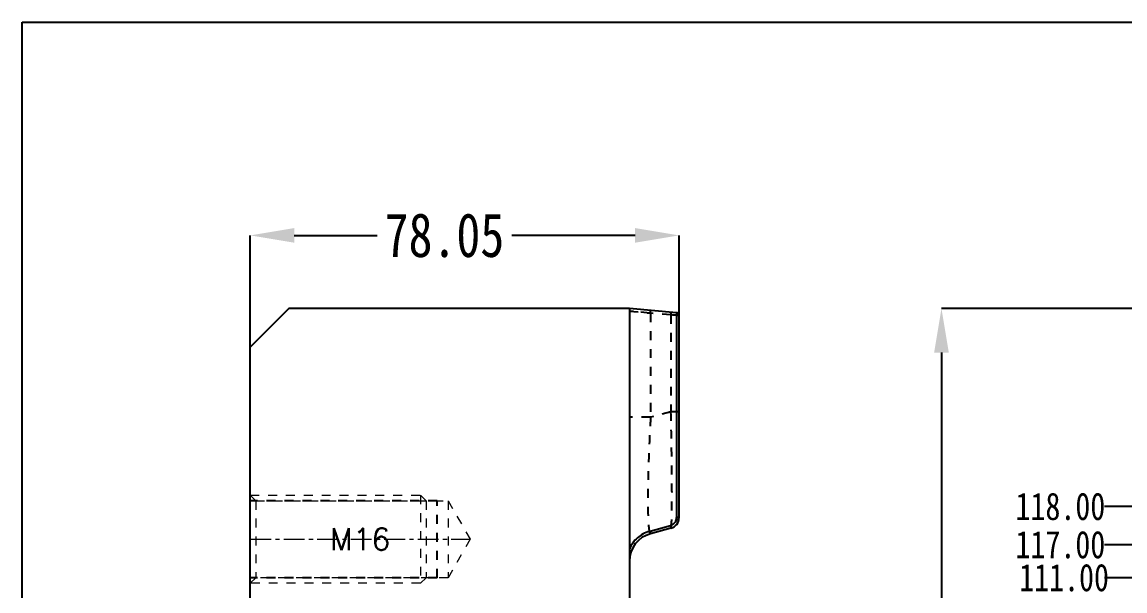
# Model space of a CAD drawing. Header units: millimetres. Extents: x 2141 to 4292, y -4498 to 2648.
# Drawn here: x 3188.7 to 3389.4, y -677.1 to -573.5 of the extents above; entities that cross this region are included whole.
import ezdxf
from ezdxf.enums import TextEntityAlignment as Align

# ---------------------------------------------------------------- set-up
doc = ezdxf.new("R2010")
doc.units = ezdxf.units.MM
doc.header["$LTSCALE"] = 16.335
doc.header["$PDMODE"] = 3
doc.header["$PDSIZE"] = 0.3125
doc.linetypes.add('CENTER', pattern=[0.6, 0.375, -0.075, 0.075, -0.075])
doc.linetypes.add('HIDDEN', pattern=[0.2, 0.1, -0.1])
doc.layers.get('0').update_dxf_attribs({"linetype": 'CONTINUOUS'})
doc.layers.get('Defpoints').update_dxf_attribs({"linetype": 'CONTINUOUS'})
doc.layers.add('11', color=7, linetype='CONTINUOUS')
doc.layers.add('screw', color=33, linetype='CONTINUOUS', lineweight=13)
doc.styles.get("Standard").update_dxf_attribs({"font": 'txt', "width": 0.8})
doc.styles.add('TXT', font='txt.shx', dxfattribs={"bigfont": 'gbcbig.shx'})
doc.dimstyles.get("Standard").update_dxf_attribs({"dimtxt": 0.15625, "dimasz": 0.1875, "dimexe": 0.125, "dimexo": 0.0625, "dimtad": 0, "dimtih": 1, "dimtoh": 1, "dimdsep": 46, "dimtxsty": 'Standard', "dimcen": 0.09, "dimadec": 0, "dimazin": 0, "dimtp": 0.01, "dimtm": 0.01, "dimtfac": 1, "dimtofl": 0, "dimtmove": 0, "dimatfit": 3, "dimfxl": 0, "dimtolj": 1, "dimarcsym": 0})

# ---------------------------------------------------------------- blocks, each defined once
blk = doc.blocks.new('*D29')
at = {"color": 4, "lineweight": -2}
for p, q in [((3424.08, -625.72), (3355.97, -625.72)), ((3355.97, -633.72), (3355.97, -831.16)), ((3355.97, -937.72), (3355.97, -859.96)), ((3442.85, -945.72), (3355.97, -945.72))]:
    blk.add_line(p, q, dxfattribs=at)
at = {"color": 4}
for points in [[(3354.63, -633.72), (3357.3, -633.72), (3355.97, -625.72)], [(3354.63, -937.72), (3357.3, -937.72), (3355.97, -945.72)]]:
    blk.add_solid(points, dxfattribs=at)
at = {"layer": 'Defpoints', "color": 0}
for p in [(3424.08, -625.72), (3355.97, -945.72), (3442.85, -945.72)]:
    blk.add_point(p, dxfattribs=at)
at = {"color": 6, "insert": (3355.97, -845.56), "char_height": 8, "attachment_point": 5, "rotation": 90}
blk.add_mtext('\\A1;320.00', dxfattribs=at)
blk = doc.blocks.new('*D30')
at = {"color": 4, "lineweight": -2}
for p, q in [((3230.18, -632.72), (3230.18, -612.39)), ((3238.18, -612.39), (3253.25, -612.39)), ((3300.22, -612.39), (3277.79, -612.39)), ((3308.22, -627.49), (3308.22, -612.39))]:
    blk.add_line(p, q, dxfattribs=at)
at = {"color": 4}
for points in [[(3238.18, -611.06), (3238.18, -613.72), (3230.18, -612.39)], [(3300.22, -611.06), (3300.22, -613.72), (3308.22, -612.39)]]:
    blk.add_solid(points, dxfattribs=at)
at = {"layer": 'Defpoints', "color": 0}
for p in [(3230.18, -612.39), (3308.22, -627.49, 0), (3230.18, -632.72)]:
    blk.add_point(p, dxfattribs=at)
at = {"color": 6, "insert": (3265.52, -612.39), "char_height": 8, "attachment_point": 5}
blk.add_mtext('\\A1;78.05', dxfattribs=at)
blk = doc.blocks.new('*D117')
at = {"color": 4, "lineweight": -2}
blk.add_line((3507.66, -674.72), (3385.61, -674.72), dxfattribs=at)
at = {"layer": 'Defpoints', "color": 0}
for p in [(3385.61, -674.72), (3507.66, -674.72), (3555.08, -785.72)]:
    blk.add_point(p, dxfattribs=at)
at = {"color": 6, "insert": (3378.28, -674.72), "char_height": 5, "attachment_point": 5}
blk.add_mtext('\\A1;111.00', dxfattribs=at)
blk = doc.blocks.new('*D118')
at = {"color": 4, "lineweight": -2}
blk.add_line((3550.68, -668.72), (3385.61, -668.72), dxfattribs=at)
at = {"layer": 'Defpoints', "color": 0}
for p in [(3385.61, -668.72), (3550.68, -668.72), (3555.08, -785.72)]:
    blk.add_point(p, dxfattribs=at)
at = {"color": 6, "insert": (3377.61, -668.72), "char_height": 5, "attachment_point": 5}
blk.add_mtext('\\A1;117.00', dxfattribs=at)
blk = doc.blocks.new('*D119')
at = {"color": 4, "lineweight": -2}
for p, q in [((3395.61, -661.76), (3385.61, -661.76)), ((3405.61, -667.72), (3395.61, -661.76)), ((3423.71, -667.72), (3405.61, -667.72))]:
    blk.add_line(p, q, dxfattribs=at)
at = {"layer": 'Defpoints', "color": 0}
for p in [(3385.61, -661.76), (3423.71, -667.72), (3555.08, -785.72)]:
    blk.add_point(p, dxfattribs=at)
at = {"color": 6, "insert": (3377.61, -661.76), "char_height": 5, "attachment_point": 5}
blk.add_mtext('\\A1;118.00', dxfattribs=at)

msp = doc.modelspace()

# ---------------------------------------------------------------- linework, layer by layer
msp.add_lwpolyline([(3188.658, -573.544), (3773.556, -573.544), (3773.556, -1030.126), (3188.658, -1030.126)], close=True)
at = {"layer": '11', "color": 7, "linetype": 'Continuous'}
for p, q in [((3237.177, -625.718), (3230.177, -632.718)), ((3299.177, -625.718), (3237.177, -625.718)), ((3299.177, -625.718), (3299.177, -945.718)), ((3307.766, -626.469), (3299.177, -625.718)), ((3307.766, -626.469), (3307.766, -663.789)), ((3308.222, -663.789), (3308.222, -626.967)), ((3230.177, -938.718), (3230.177, -632.718)), ((3308.222, -663.789), (3307.766, -663.789)), ((3302.946, -666.231), (3306.654, -665.238)), ((3306.74, -665.721), (3303.031, -666.714))]:
    msp.add_line(p, q, dxfattribs=at)
at = {"layer": '11', "color": 8, "linetype": 'HIDDEN'}
for p, q in [((3299.177, -626.176), (3303.031, -626.546)), ((3299.874, -626.243), (3299.177, -626.176)), ((3302.894, -626.533), (3299.874, -626.243)), ((3303.031, -626.546), (3302.894, -626.533)), ((3303.031, -626.546), (3303.031, -645.503)), ((3306.74, -626.87), (3303.031, -626.546)), ((3306.74, -626.87), (3306.74, -644.509)), ((3303.031, -645.503), (3299.177, -645.503)), ((3306.74, -644.509), (3303.031, -645.503)), ((3308.222, -644.509), (3306.74, -644.509)), ((3264.177, -660.718), (3230.177, -660.718)), ((3264.177, -674.717), (3264.177, -660.719)), ((3264.177, -674.718), (3230.177, -674.718))]:
    msp.add_line(p, q, dxfattribs=at)
msp.add_arc((3302.471, -708.254), 81.49, 86.02874, 86.28909, dxfattribs=at)
at = {"layer": '11', "color": 7, "linetype": 'Continuous'}
for centre, radius, start, end in [((3307.722, -626.967), 0.5, 0, 85), ((3306.222, -663.789), 2, 285, 0), ((3304.474, -671.857), 5.83, 105.19642, 106.31113), ((3304.377, -671.737), 5.2, 105, 180)]:
    msp.add_arc(centre, radius, start, end, dxfattribs=at)
at = {"layer": '11', "color": 8, "linetype": 'HIDDEN'}
for points, knots in [([(3303.031, -626.546), (3303.041, -626.43), (3303.044, -626.29), (3303.01, -626.137), (3302.992, -626.084), (3302.965, -626.049), (3302.946, -626.047)], [0, 0, 0, 0, 0.6656982, 0.7922727, 0.8891367, 1, 1, 1, 1]), ([(3306.654, -626.372), (3306.674, -626.374), (3306.714, -626.43), (3306.749, -626.594), (3306.749, -626.754), (3306.74, -626.87)], [0, 0, 0, 0, 0.1139268, 0.3331291, 1, 1, 1, 1]), ([(3308.222, -626.967), (3308.222, -626.965), (3308.208, -626.969), (3308.193, -626.963), (3308.157, -626.963), (3308.112, -626.959), (3308.053, -626.955), (3307.95, -626.948), (3307.794, -626.938), (3307.577, -626.924), (3307.323, -626.908), (3307.04, -626.89), (3306.842, -626.877), (3306.74, -626.87)], [0, 0, 0, 0, 0.0045735, 0.0181448, 0.0405945, 0.0717977, 0.1116, 0.1596859, 0.2792232, 0.4272754, 0.5999854, 0.7929042, 1, 1, 1, 1]), ([(3303.031, -645.503), (3302.954, -646.925), (3302.816, -649.698), (3302.659, -653.702), (3302.562, -657.351), (3302.529, -660.111), (3302.539, -662.045), (3302.562, -663.26), (3302.596, -664.166), (3302.631, -664.802), (3302.668, -665.313), (3302.72, -665.832), (3302.79, -666.269), (3302.86, -666.518), (3302.909, -666.632), (3302.961, -666.707), (3303.013, -666.719), (3303.031, -666.714)], [0, 0, 0, 0, 0.2004377, 0.3905944, 0.5637751, 0.7140282, 0.7788028, 0.8359467, 0.885003, 0.9063583, 0.925525, 0.9571343, 0.9797149, 0.9876477, 0.9934185, 0.9972578, 1, 1, 1, 1]), ([(3306.74, -665.721), (3306.752, -665.717), (3306.769, -665.671), (3306.787, -665.595), (3306.806, -665.46), (3306.824, -665.281), (3306.84, -665.052), (3306.863, -664.652), (3306.885, -664.033), (3306.906, -663.153), (3306.92, -662.096), (3306.929, -660.872), (3306.932, -659.492), (3306.929, -657.966), (3306.916, -655.684), (3306.883, -652.58), (3306.823, -648.633), (3306.77, -645.906), (3306.74, -644.509)], [0, 0, 0, 0, 0.0018055, 0.0057608, 0.0119961, 0.0205205, 0.0313236, 0.0443891, 0.0772317, 0.1188391, 0.1687895, 0.2266076, 0.2918166, 0.3638985, 0.4421722, 0.6144053, 0.8025637, 1, 1, 1, 1])]:
    msp.add_open_spline(points, degree=3, knots=knots, dxfattribs=at)
for points in [[(3307.624, -664.408), (3307.713, -664.213), (3307.762, -663.999), (3307.766, -663.789)], [(3302.836, -666.262), (3302.873, -666.251), (3302.909, -666.241), (3302.946, -666.231)]]:
    msp.add_open_spline(points, degree=3, dxfattribs=at)
at = {"layer": '11', "color": 7, "linetype": 'Continuous'}
msp.add_open_spline([(3307.766, -663.789), (3307.763, -664.001), (3307.714, -664.216), (3307.625, -664.409)], degree=3, dxfattribs=at)
for points, knots in [([(3302.836, -666.262), (3302.434, -666.38), (3301.651, -666.703), (3300.611, -667.432), (3299.761, -668.377), (3299.346, -669.117), (3299.177, -669.502)], [0, 0, 0, 0, 0.2496774, 0.4996651, 0.7497695, 1, 1, 1, 1]), ([(3303.031, -666.714), (3303.035, -666.713), (3303.038, -666.697), (3303.037, -666.672), (3303.033, -666.625), (3303.018, -666.536), (3302.989, -666.401), (3302.961, -666.29), (3302.946, -666.231)], [0, 0, 0, 0, 0.0225785, 0.077498, 0.1703629, 0.2986123, 0.633758, 1, 1, 1, 1]), ([(3307.625, -664.409), (3307.534, -664.607), (3307.262, -664.967), (3306.863, -665.177), (3306.654, -665.238)], [0, 0, 0, 0, 0.5005094, 1, 1, 1, 1]), ([(3306.654, -665.238), (3306.67, -665.296), (3306.697, -665.408), (3306.726, -665.542), (3306.741, -665.63), (3306.746, -665.677), (3306.746, -665.702), (3306.744, -665.72), (3306.74, -665.721)], [0, 0, 0, 0, 0.3684263, 0.701737, 0.8270357, 0.9186323, 0.9758577, 1, 1, 1, 1])]:
    msp.add_open_spline(points, degree=3, knots=knots, dxfattribs=at)
at = {"layer": 'screw', "color": 92, "linetype": 'HIDDEN', "ltscale": 0.995164}
for p, q in [((3230.177, -659.718), (3261.177, -659.718)), ((3261.177, -659.718), (3262.177, -660.718)), ((3261.177, -659.718), (3261.177, -675.718)), ((3262.177, -660.718), (3262.177, -674.718)), ((3261.177, -675.718), (3230.177, -675.718)), ((3262.177, -674.718), (3261.177, -675.718))]:
    msp.add_line(p, q, dxfattribs=at)
at = {"layer": 'screw', "linetype": 'HIDDEN', "ltscale": 0.995164}
for p, q in [((3230.177, -659.718), (3231.177, -660.718)), ((3231.177, -660.718), (3231.177, -674.718)), ((3231.177, -660.718), (3266.177, -660.718)), ((3266.177, -660.718), (3270.219, -667.718)), ((3266.177, -660.718), (3266.177, -674.718)), ((3270.219, -667.718), (3266.177, -674.718)), ((3231.177, -674.718), (3230.177, -675.718)), ((3266.177, -674.718), (3231.177, -674.718))]:
    msp.add_line(p, q, dxfattribs=at)
at = {"layer": 'screw', "color": 1, "linetype": 'CENTER', "ltscale": 0.621977}
msp.add_line((3230.177, -667.718), (3270.219, -667.718), dxfattribs=at)

# ---------------------------------------------------------------- texts
at = {"layer": 'screw', "color": 222, "linetype": 'HIDDEN', "ltscale": 0.995164, "style": 'TXT'}
msp.add_text('M16', height=4, dxfattribs=at).set_placement((3250.198, -667.718), align=Align.MIDDLE)

# ---------------------------------------------------------------- dimensions: what is measured, and where the dimension line sits
dim = msp.add_linear_dim(base=(3230.17729, -612.38842), p1=(3308.22231, -627.49318, 0), p2=(3230.17729, -632.7178), dimstyle='Standard', override={"dimtxt": 8, "dimasz": 8, "dimexe": 0, "dimexo": 0, "dimgap": 0, "dimtih": 0, "dimtoh": 0, "dimzin": 0, "dimcen": 0, "dimclrd": 4, "dimclre": 4, "dimclrt": 6, "dimadec": 2, "dimtp": 0, "dimtm": 0, "dimtzin": 0})
dim.commit()
dim.dimension.update_dxf_attribs({"geometry": '*D30', "text_midpoint": (3265.52117, -612.38842), "dimtype": 160})
dim = msp.add_linear_dim(base=(3355.966, -945.718), p1=(3424.085, -625.718), p2=(3442.849, -945.718), angle=90, dimstyle='Standard', override={"dimtxt": 8, "dimasz": 8, "dimexe": 0, "dimexo": 0, "dimgap": 0, "dimtih": 0, "dimtoh": 0, "dimzin": 0, "dimcen": 0, "dimclrd": 4, "dimclre": 4, "dimclrt": 6, "dimadec": 2, "dimtp": 0, "dimtm": 0, "dimtzin": 0})
dim.commit()
dim.dimension.update_dxf_attribs({"geometry": '*D29', "text_midpoint": (3355.966, -845.565), "dimtype": 160})
for feature_location, offset, picture, middle in [((3423.709, -667.718), (-38.094, 5.961), '*D119', (3377.615, -661.758)), ((3550.685, -668.718), (-165.07, 0), '*D118', (3377.615, -668.718)), ((3507.659, -674.718), (-122.044, 0), '*D117', (3378.282, -674.718))]:
    dim = msp.add_ordinate_dim(feature_location=feature_location, offset=offset, dtype=0, origin=(3555.085, -785.718), dimstyle='Standard', override={"dimtxt": 5, "dimasz": 5, "dimexe": 0, "dimexo": 0, "dimgap": 0, "dimtih": 0, "dimtoh": 0, "dimzin": 0, "dimcen": 0, "dimclrd": 4, "dimclre": 4, "dimclrt": 6, "dimadec": 2, "dimtp": 0, "dimtm": 0, "dimtzin": 0})
    dim.commit()
    dim.dimension.update_dxf_attribs({"geometry": picture, "text_midpoint": middle})

doc.saveas('drawing.dxf')
